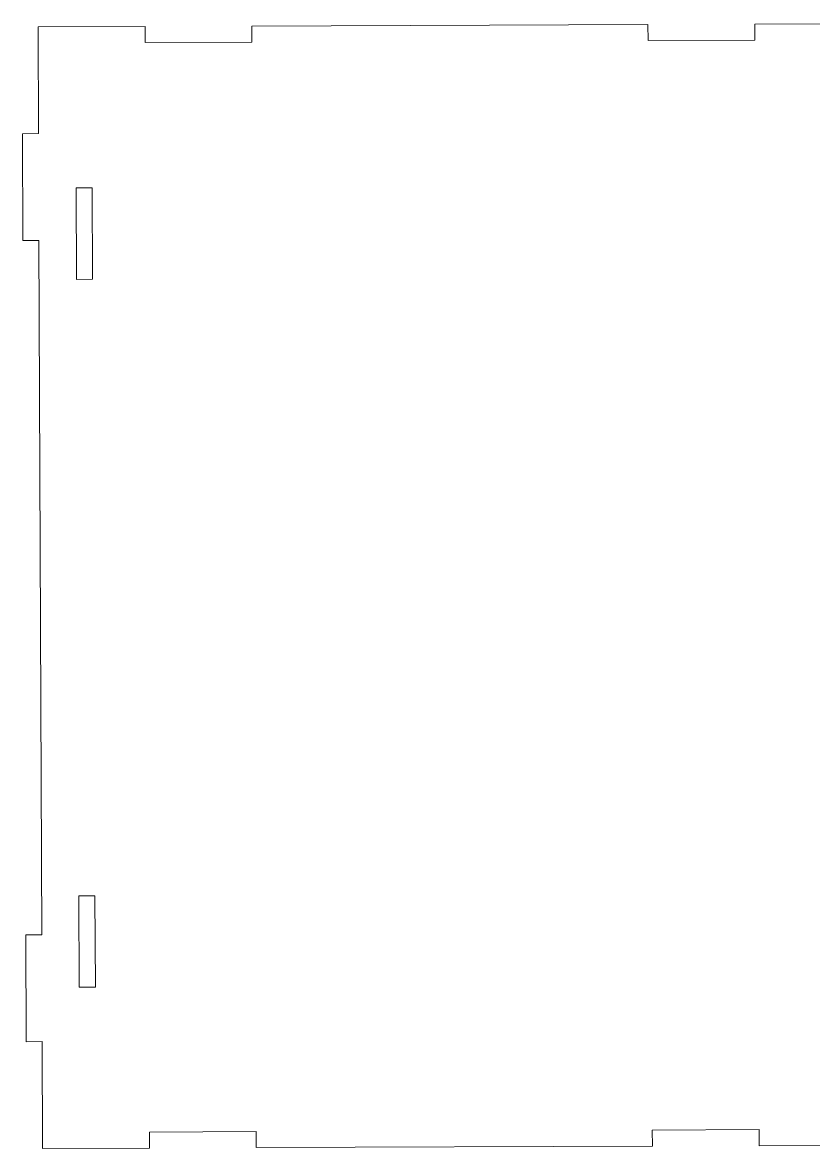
# Model space of a CAD drawing. Header units: inches. Extents: x -1.7 to 3.8, y -5.6 to 5.6.
# Drawn here: x -0.381 to 1.691, y -0.837 to 2.114 of the extents above; entities that cross this region are included whole.
import ezdxf

# ---------------------------------------------------------------- set-up
doc = ezdxf.new("R2010")
doc.units = ezdxf.units.IN
doc.header["$MEASUREMENT"] = 0
doc.layers.add('Katman 1', color=7, linetype='Continuous')

msp = doc.modelspace()

# ---------------------------------------------------------------- linework, layer by layer
at = {"layer": 'Katman 1', "color": 250, "lineweight": 9}
for points in [[(-0.0603, 2.1037), (-0.0603, 2.1037), (-0.3403, 2.1026), (-0.3403, 2.1026)], [(-0.3403, 2.1026), (-0.3403, 2.1026), (-0.3392, 1.8227), (-0.3392, 1.8227)], [(-0.0602, 2.0617), (-0.0602, 2.0617), (-0.0603, 2.1037), (-0.0603, 2.1037)], [(1.2573, 2.1089), (1.2573, 2.1089), (0.2197, 2.1048), (0.2197, 2.1048)], [(0.2197, 2.1048), (0.2197, 2.1048), (0.2198, 2.0628), (0.2198, 2.0628)], [(1.2575, 2.0669), (1.2575, 2.0669), (1.2573, 2.1089), (1.2573, 2.1089)], [(2.5574, 2.114), (2.5574, 2.114), (1.5373, 2.11), (1.5373, 2.11)], [(1.5373, 2.11), (1.5373, 2.11), (1.5374, 2.068), (1.5374, 2.068)], [(1.5374, 2.068), (1.5374, 2.068), (1.2575, 2.0669), (1.2575, 2.0669)], [(0.2198, 2.0628), (0.2198, 2.0628), (-0.0602, 2.0617), (-0.0602, 2.0617)], [(-0.3392, 1.8227), (-0.3392, 1.8227), (-0.3812, 1.8225), (-0.3812, 1.8225)], [(-0.3812, 1.8225), (-0.3812, 1.8225), (-0.3801, 1.5425), (-0.3801, 1.5425)], [(-0.1987, 1.6811), (-0.1987, 1.6811), (-0.2407, 1.681), (-0.2407, 1.681)], [(-0.1987, 1.6811), (-0.1987, 1.6811), (-0.2407, 1.681), (-0.2407, 1.681)], [(-0.2407, 1.681), (-0.2407, 1.681), (-0.2397, 1.4409), (-0.2397, 1.4409)], [(-0.2407, 1.681), (-0.2407, 1.681), (-0.2397, 1.4409), (-0.2397, 1.4409)], [(-0.1977, 1.4411), (-0.1977, 1.4411), (-0.1987, 1.6811), (-0.1987, 1.6811)], [(-0.1977, 1.4411), (-0.1977, 1.4411), (-0.1987, 1.6811), (-0.1987, 1.6811)], [(-0.3801, 1.5425), (-0.3801, 1.5425), (-0.3381, 1.5427), (-0.3381, 1.5427)], [(-0.3381, 1.5427), (-0.3381, 1.5427), (-0.331, -0.2772), (-0.331, -0.2772)], [(-0.2397, 1.4409), (-0.2397, 1.4409), (-0.1977, 1.4411), (-0.1977, 1.4411)], [(-0.2397, 1.4409), (-0.2397, 1.4409), (-0.1977, 1.4411), (-0.1977, 1.4411)], [(-0.1914, -0.1748), (-0.1914, -0.1748), (-0.2334, -0.1749), (-0.2334, -0.1749)], [(-0.2334, -0.1749), (-0.2334, -0.1749), (-0.2325, -0.4147), (-0.2325, -0.4147)], [(-0.1905, -0.4145), (-0.1905, -0.4145), (-0.1914, -0.1748), (-0.1914, -0.1748)], [(-0.331, -0.2772), (-0.331, -0.2772), (-0.373, -0.2773), (-0.373, -0.2773)], [(-0.373, -0.2773), (-0.373, -0.2773), (-0.3719, -0.5573), (-0.3719, -0.5573)], [(-0.2325, -0.4147), (-0.2325, -0.4147), (-0.1905, -0.4145), (-0.1905, -0.4145)], [(-0.3719, -0.5573), (-0.3719, -0.5573), (-0.3299, -0.5571), (-0.3299, -0.5571)], [(-0.3299, -0.5571), (-0.3299, -0.5571), (-0.3288, -0.8371), (-0.3288, -0.8371)], [(-0.049, -0.794), (-0.049, -0.794), (0.231, -0.7929), (0.231, -0.7929)], [(-0.0488, -0.836), (-0.0488, -0.836), (-0.049, -0.794), (-0.049, -0.794)], [(0.231, -0.7929), (0.231, -0.7929), (0.2312, -0.8349), (0.2312, -0.8349)], [(1.2687, -0.7889), (1.2687, -0.7889), (1.5486, -0.7878), (1.5486, -0.7878)], [(1.2688, -0.8309), (1.2688, -0.8309), (1.2687, -0.7889), (1.2687, -0.7889)], [(1.5486, -0.7878), (1.5486, -0.7878), (1.5488, -0.8298), (1.5488, -0.8298)], [(1.5488, -0.8298), (1.5488, -0.8298), (2.569, -0.8258), (2.569, -0.8258)], [(-0.3288, -0.8371), (-0.3288, -0.8371), (-0.0488, -0.836), (-0.0488, -0.836)], [(0.2312, -0.8349), (0.2312, -0.8349), (1.2688, -0.8309), (1.2688, -0.8309)]]:
    msp.add_open_spline(points, degree=3, dxfattribs=at)

doc.saveas('drawing.dxf')
